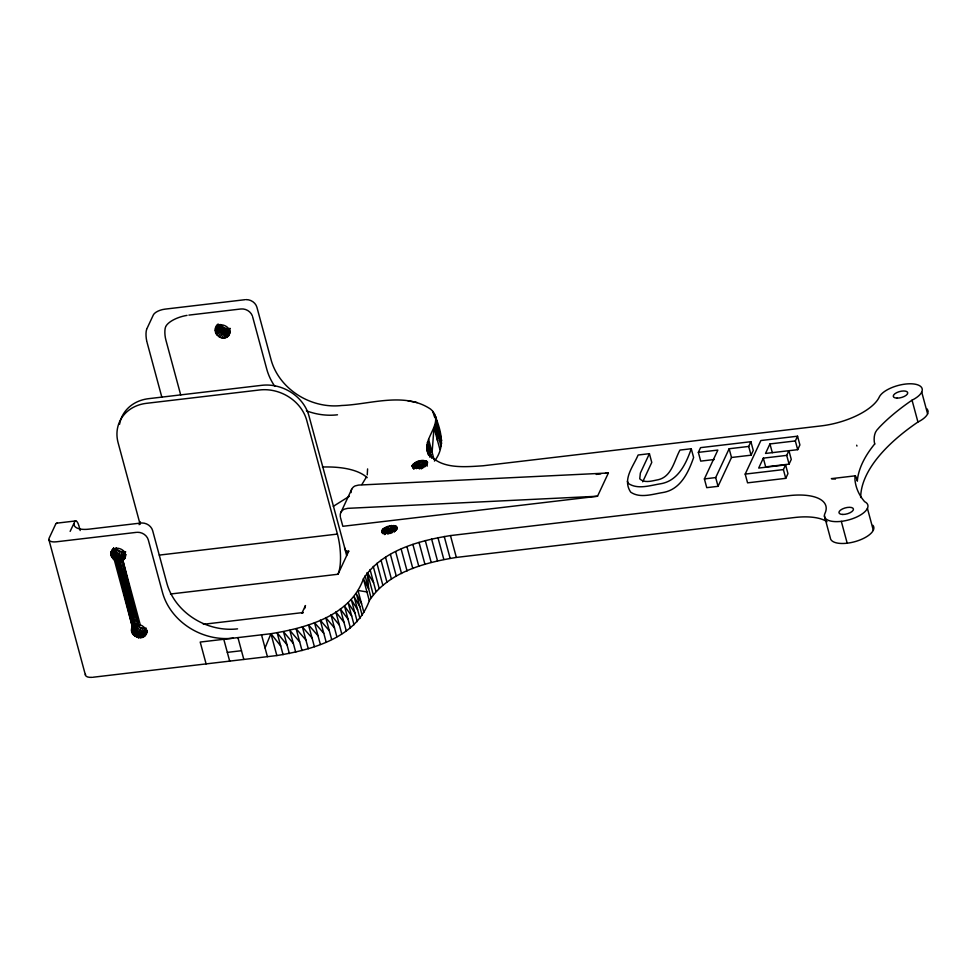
<?xml version="1.0" encoding="UTF-8"?>
<svg xmlns="http://www.w3.org/2000/svg" width="977" height="977" viewBox="0 0 977 977"><rect width="100%" height="100%" fill="white"/><g stroke="black" fill="none" stroke-linecap="round" stroke-linejoin="round"><path stroke-width="1.47" d="M351.073 492.591L351.17 490.918A9.013 7.718 25 0 1 355.091 485.923L358.583 485.08L608.39 472.978L597.521 496.243L342.842 526.298L340.485 517.578M428.06 453.572C421.16 438.197 445.964 422.443 430.552 409.094C404.502 391.545 370.075 404.49 341.816 405.492A59.78 51.219 25 0 1 271.069 359.744L256.927 307.303A9.965 8.537 25 0 0 246.07 299.621M434.472 461.083C445.573 446.892 441.225 431.663 435.315 416.165L437.806 426.741L436.401 422.516M649.412 453.682L640.362 473.063L639.74 478.828C644.49 483.554 652.38 480.782 658.156 479.744C671.846 476.629 674.264 460.46 679.968 450.079L691.264 448.748L693.621 457.492C688.394 472.538 680.419 489.709 662.833 492.53C652.599 494.154 639.972 498.588 630.678 492.139C622.117 479.231 633.206 466.725 638.115 455.013L649.412 453.682L651.769 462.426L642.719 481.808M113.613 548.06L111.207 552.359C114.175 543.908 128.549 549.868 125.019 557.965C120.525 566.428 106.175 557.452 112.44 549.709M147.283 630.947C145.512 644.307 124.629 635.038 133.702 624.84M215.465 329.005C218.763 319.626 234.688 328.064 228.386 335.954C221.266 342.89 210.226 331.325 217.676 324.266M304.629 608.586L305.459 605.545L302.04 612.872M367.23 474.871L367.596 468.923M145.646 634.427C147.698 629.762 143.155 624.792 138.478 624.657L121.319 561.067L125.667 551.761L120.305 551.468L115.958 560.774L132.518 627.381L133.605 626.172L117.753 561.287L119.218 553.788L114.309 559.882L132.518 627.381L131.834 628.834L134.252 624.523M138.38 637.749L139.845 630.25L134.936 636.345L136.792 628.162L132.481 633.694L136.817 624.388L140.932 627.93L146.294 628.235L141.946 637.541L143.472 630.873L138.38 637.749L142.727 628.443M223.831 338.03L228.178 328.724L226.359 328.614L224.918 335.697L229.925 328.406L228.215 334.684L230.145 331.24M216.1 333.878L220.448 324.572L218.25 332.998L222.915 327.222L221.303 335.087L226.359 328.614L222.915 327.222L220.448 324.572L216.528 329.945L218.555 324.181M860.676 497.549A212.546 88.822 -15.1 0 1 917.94 422.027A22.422 9.367 -15.1 0 0 927.613 413.894L928.15 411.268L927.21 408.984M125.312 556.927L124.128 559.308L125.728 554.57M147.136 631.02L144.755 635.771L146.355 631.032M115.103 550.246L111.183 555.62L113.711 548.427M135.73 626.709L131.81 632.095L134.35 624.889M147.051 630.421L146.123 632.888L147.234 630.715M216.308 328.284L217.81 324.608M265.048 647.934L270.947 633.707C306.07 627.942 350.108 616.194 363.42 578.824C382.007 550.369 418.73 540.745 450.458 535.579L788.659 495.681A49.815 20.81 -15.1 0 1 824.967 513.377A22.422 9.367 -15.1 0 0 849.795 519.593A22.422 9.367 -15.1 0 0 864.657 501.702A212.546 88.822 -15.1 0 1 854.96 479.756L854.985 476.861A10.1 1.05 77.7 0 1 857.366 481.16L857.366 480.305A212.546 88.822 -15.1 0 1 873.865 444.975L874.745 443.973M170.45 594.016L337.981 574.256L348.838 550.991L346.005 551.321M55.604 524.307L49.094 538.266A9.965 4.164 -15.1 0 0 56.348 541.808L136.536 532.343M146.831 328.87L153.352 314.912A9.965 4.164 -15.1 0 1 164.954 309.147L245.142 299.683M111.207 552.359L112.331 549.953M110.963 553.971L113.674 548.158M215.221 330.617L217.932 324.791M111.183 555.62L114.285 548.976M215.441 332.265L218.701 325.292M112.905 558.673L117.252 549.367L116.19 547.926L111.842 557.232L116.165 551.7L114.309 559.882L118.657 550.576L117.252 549.367M217.163 335.319L221.51 326.013M218.567 336.528L222.915 327.222M220.216 337.419L224.563 328.113M115.958 560.774L133.605 626.172L135.021 625.28L117.753 561.287L122.101 551.981M222.011 337.92L226.359 328.614M123.92 552.078L119.573 561.384L135.021 625.28L138.478 624.657L122.87 560.371L125.581 554.545M225.577 337.712L229.925 328.406M139.113 524.686L140.407 521.926M227.128 337.004L229.839 331.191M124.128 559.308L125.374 556.646M228.386 335.954L230.254 331.96M131.834 628.834L133.531 625.219M131.59 630.434L134.313 624.621M131.81 632.095L134.911 625.439M133.544 635.148L137.879 625.842M134.936 636.345L139.284 627.039M136.585 637.236L140.932 627.93M140.212 637.847L144.547 628.541M143.497 636.833L146.22 631.008M144.755 635.771L147.246 630.458M340.79 512.632L351.647 489.367M366.558 476.776L361.869 484.568M412.147 465.663C415.005 461.095 422.638 458.946 427.303 461.73L427.596 462.524C425.398 467.531 416.471 470.047 412.196 466.505L412.147 465.663L413.039 468.362M92.9 677.256L276.845 655.555C311.968 649.79 356.007 638.042 369.306 600.672C387.906 572.217 424.629 562.593 456.344 557.427L794.557 517.529A49.815 20.81 -15.1 0 1 827.043 521.73M691.264 448.748C686.037 463.806 678.062 480.977 660.476 483.798C650.242 485.41 637.602 489.843 628.321 483.407L627.381 481.307M698.347 452.375L700.558 447.649L750.898 441.714L753.267 450.446L751.057 455.184L731.504 457.48L718.046 486.326L706.75 487.657L704.393 478.913L717.851 450.079L698.347 452.375L700.717 461.12L714.211 459.52M718.046 486.326L715.689 477.582L729.147 448.748L748.7 446.44L750.898 441.714M763.318 458.14L765.675 466.884L789.074 464.124L791.272 459.41L788.915 450.678L786.717 455.38L763.318 458.14L758.689 468.068L785.593 464.893L787.951 473.625L785.752 478.339L747.564 482.846L745.195 474.101L760.863 440.542L797.55 436.206L799.907 444.95L797.696 449.676L765.516 453.438L769.949 443.937L795.339 440.932L797.55 436.206M785.752 478.339L783.395 469.595L785.593 464.893M70.136 531.39L74.142 522.976A19.931 8.329 -15.1 0 0 88.992 529.155L140.883 523.037M132.518 627.381L133.764 625.036M125.325 554.667L121.319 561.067L122.833 554.399L117.753 561.287M141.946 637.541L145.952 631.13M876.699 430.332L879.544 427.108A212.546 88.822 -15.1 0 1 912.042 400.179A22.422 9.367 -15.1 0 0 913.129 383.912A22.422 9.367 -15.1 0 0 879.263 397.053A49.815 20.81 -15.1 0 1 821.242 425.887L483.029 465.785C464.6 466.921 437.476 469.937 427.267 450.666M302.015 613.202L303.31 612.518L203.338 624.303M349.339 496.279L333.304 506.33M389.811 525.821L383.143 528.777L381.86 531.512C386.135 535.054 395.062 532.538 397.26 527.531L395.026 525.687L389.811 525.821L391.777 533.1M188.915 315.107L240.794 308.988A9.965 8.537 25 0 1 252.31 315.766M56.91 523.147L75.779 520.912M596.251 474.407L600.806 473.869M605.349 473.332L608.39 472.978M704.393 478.913L715.689 477.582M745.195 474.101L783.395 469.595M159.324 555.095L337.419 534.077A29.884 9.025 83.3 0 1 337.981 574.256M855.278 475.823L831.354 478.645L835.433 479.072M280.717 645.956L270.947 633.707L200.2 642.06L206.098 663.896M227.323 652.38L241.466 650.706M597.521 496.243L347.727 508.345L344.234 509.2A9.013 7.718 25 0 0 340.301 514.195L340.301 516.723M366.949 591.94L357.985 590.462L363.884 612.31M407.922 400.79L417.179 402.573M118.657 550.576L120.305 551.468M318.013 635.722L308.5 624.853L314.399 646.701M312.042 637.969L302.369 626.904L308.268 648.752M323.766 633.291L314.472 622.605L320.371 644.454M305.911 640.02L296.129 628.748L302.027 650.597M329.286 630.69L320.236 620.175L326.135 642.023M299.67 641.852L289.815 630.36L295.713 652.209M334.5 627.955L325.744 617.586L331.643 639.434M293.356 643.464L283.477 631.728L289.375 653.576M339.385 625.097L330.959 614.851L336.857 636.699M287.018 644.832L277.175 632.852L283.074 654.7M343.904 622.141L335.844 611.993L341.742 633.841M348.007 619.1L340.362 609.025L346.261 630.873M351.683 616.011L344.478 605.996L350.364 627.845M354.895 612.884L348.142 602.907L354.04 624.743M369.306 600.672L363.42 578.824L368.647 588.862L367.315 572.644L373.58 582.622M357.619 609.758L351.354 599.78L357.252 621.628M359.829 606.644L354.077 596.654L359.976 618.49M361.527 603.566L356.3 593.54L362.186 615.388M421.502 468.887L418.217 461.315L420.183 468.606M390.605 532.624L387.869 526.322L389.835 533.601M419.365 468.911L416.385 462.011L417.961 467.836M388.431 532.538L386.037 527.018L388.003 534.297M417.057 468.301L414.773 462.842L416.349 468.667M386.721 533.295L384.425 527.849L386 533.674M440.163 435.473L441.213 438.014M430.967 455.343L426.827 445.17L429.965 456.821M422.968 467.971L422.064 460.533L424.726 467.067M392.449 531.488L391.728 525.541L394.378 532.074M415.091 467.824L413.479 463.77L414.663 468.13M385.28 534.187L383.143 528.777L384.706 534.602M425.862 465.809L423.847 460.497L425.41 466.322M395.526 530.816L393.499 525.504L395.074 531.329M414.065 468.777L412.587 464.722L413.772 469.094M383.717 533.784L382.251 529.729L383.033 532.648M428.61 455.16L426.766 447.979L429.917 456.98M427.254 466.102L425.374 460.692L426.546 465.052M396.442 529.754L395.026 525.687L396.198 530.059M119.548 424.36A39.849 34.146 25 0 1 148.577 398.677L261.775 385.317A39.849 34.146 25 0 1 308.94 415.823L345.089 549.245A9.965 3.004 83.3 0 0 348.618 551.407M432.677 411.268L434.533 416.898M382.691 533.369L381.812 530.658L382.593 533.576M427.413 463.855L426.546 461.107L427.34 464.026M397.065 528.862L396.21 526.115L396.992 529.033M856.682 445.207L856.939 446.074M138.478 624.657L119.573 561.384L136.682 624.767M921.714 392.046L927.613 413.894M912.042 400.179L917.94 422.027M867.417 508.37L873.304 530.218M841.307 521.352L847.193 543.2M824.417 516.003L830.316 537.851A22.422 9.367 -15.1 0 0 855.693 541.441A22.422 9.367 -15.1 0 0 872.913 525.321M795.339 440.932L797.696 449.676M786.717 455.38L789.074 464.124M769.949 443.937L772.306 452.669M748.7 446.44L751.057 455.184M729.147 448.748L731.504 457.48M441.714 440.7L435.815 418.852L439.296 434.777M434.264 413.625L437.806 426.741M438.197 428.195L439.76 434.02M441.653 443.509L435.766 421.661L438.697 437.696M441.054 446.44L435.156 424.592L437.549 440.7M439.906 449.444L434.008 427.596L432.115 452.339L427.425 442.239L431.749 458.262M428.573 439.235L434.081 459.617M426.766 447.979L428.732 455.258M450.458 535.579L456.344 557.427M444.23 536.446L450.116 558.294M422.064 460.533L423.639 466.359M420.147 460.814L422.113 468.105M437.916 537.558L443.814 559.406M431.59 538.925L437.476 560.774M425.276 540.537L431.175 562.386M419.023 542.382L424.922 564.23M412.892 544.433L418.791 566.281M406.933 546.68L412.819 568.529M401.168 549.111L407.067 570.959M391.728 525.541L393.291 531.366M395.661 551.712L401.547 573.548M390.434 554.447L396.332 576.283M385.549 557.305L391.447 579.153M381.042 560.261L386.929 582.109M376.927 563.302L382.825 585.15M373.251 566.391L379.149 588.239M370.039 569.506L375.937 591.354M367.315 572.644L373.214 594.492M365.105 575.758L371.004 597.606M337.419 534.077L306.766 420.476A39.849 34.146 25 0 0 259.601 389.97L146.416 403.33A39.849 34.146 25 0 0 118.107 442.74L140.114 524.295M252.579 316.621L266.733 369.05A59.78 51.219 25 0 0 274.806 386.318M270.947 633.707L276.845 655.555M261.518 634.818L267.405 656.666M237.936 637.602L243.823 659.451M147.026 342.255L161.168 394.696A59.78 18.038 83.3 0 1 161.852 397.297M223.782 639.276L229.68 661.124M122.87 560.371L140.297 624.975M79.003 526.163L80.187 530.535M48.862 539.573L85.414 675.022M344.551 547.743L346.664 555.644M435.315 416.165L439.345 431.956M233.222 638.164A59.78 51.219 25 0 1 162.475 592.404L148.321 539.976A9.965 8.537 25 0 0 137.464 532.282M180.708 395.074A59.78 18.038 83.3 0 0 180.037 392.473L165.882 340.033A9.965 3.004 83.3 0 1 165.504 327.136M337.48 414.798A59.78 51.219 25 0 1 306.363 410.78M237.558 628.858A59.78 51.219 25 0 1 166.811 583.098L152.668 530.67A9.965 8.537 25 0 0 141.812 522.976M91.985 677.342A9.965 4.164 -15.1 0 1 85.475 674.167M322.459 467.03A84.681 35.392 -15.1 0 1 367.157 477.668M165.699 326.648A19.931 8.329 -15.1 0 1 187.047 315.376M146.806 341.376A9.965 3.004 83.3 0 1 146.635 329.371M74.472 522.084A9.965 3.004 83.3 0 1 78.758 525.333M55.836 523.892A9.965 3.004 83.3 0 1 57.216 523.196M874.708 444.01A10.063 4.873 89.7 0 1 876.308 430.918M897.081 398.127A7.474 3.126 -15.1 0 0 907.743 392.839A7.474 3.126 -15.1 0 0 896.642 392.669A7.474 3.126 -15.1 0 0 897.081 398.127M842.785 514.464A7.474 3.126 -15.1 0 0 853.446 509.164A7.474 3.126 -15.1 0 0 842.333 509.005A7.474 3.126 -15.1 0 0 842.785 514.464"/></g></svg>
